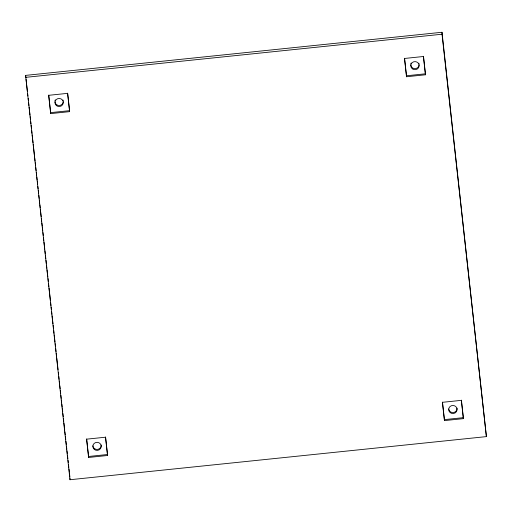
<?xml version="1.0" encoding="UTF-8"?>
<svg xmlns="http://www.w3.org/2000/svg" width="512" height="512" viewBox="0 0 512 512"><rect width="100%" height="100%" fill="white"/><g stroke="black" fill="none" stroke-linecap="round" stroke-linejoin="round"><path stroke-width="0.77" d="M25.6 75.392L442.003 32.269L486.4 436.608L69.997 479.731L25.6 75.392L25.862 77.773M25.619 77.35L442.022 34.227L442.003 32.269M69.594 110.662L69.6 111.642L50.675 113.606L50.662 112.627L69.594 110.662L67.661 93.139M425.427 73.811L425.44 74.79L406.509 76.749L406.502 75.77L425.427 73.811L423.494 56.282M107.514 454.515L107.526 455.494L88.595 457.459L88.589 456.48L107.514 454.515L105.581 436.992M463.354 417.664L463.36 418.643L444.435 420.602L444.422 419.622L463.354 417.664L461.421 400.134M442.022 34.227L486.4 436.608M425.44 74.79L423.424 56.499L404.493 58.464L406.509 76.749M463.36 418.643L461.344 400.352L442.419 402.317L444.435 420.602M404.57 58.246L406.502 75.77M442.49 402.099L444.422 419.622M69.6 111.642L67.584 93.357L48.659 95.315L50.675 113.606M107.526 455.494L105.504 437.21L86.579 439.168L88.595 457.459M48.73 95.098L50.662 112.627M86.656 438.95L88.589 456.48M26.035 79.36L27.354 91.264M27.616 93.645L27.878 96.026M28.141 98.406L28.403 100.787M28.576 102.381L28.928 105.555M29.101 107.142L29.453 110.317M29.626 111.904L29.978 115.078M30.15 116.666L30.502 119.84M30.675 121.427L30.938 123.808M31.117 125.395L31.462 128.57M31.642 130.157L31.987 133.331M32.166 134.918L32.512 138.093M32.691 139.68L33.037 142.854M33.216 144.442L34.528 156.346M34.701 157.933L35.053 161.107M35.226 162.694L35.578 165.869M35.75 167.456L36.102 170.63M36.282 172.218L36.627 175.392M36.806 176.979L37.152 180.154M37.331 181.741L37.594 184.122M37.856 186.502L38.118 188.883M38.291 190.47L38.643 193.645M38.816 195.232L39.168 198.406M39.341 199.994L39.693 203.174M39.866 204.762L40.218 207.936M40.39 209.523L41.178 216.666M41.357 218.253L41.702 221.427M41.882 223.014L42.234 226.189M42.406 227.776L42.758 230.95M42.931 232.538L43.283 235.712M43.456 237.299L43.808 240.474M43.981 242.061L44.333 245.235M44.506 246.822L44.768 249.203M44.941 250.79L45.293 253.965M45.472 255.552L45.818 258.726M45.997 260.314L46.342 263.488M46.522 265.075L46.867 268.25M47.046 269.837L47.834 276.979M48.006 278.566L48.358 281.741M48.531 283.328L48.883 286.502M49.056 288.09L49.408 291.264M49.581 292.851L50.458 300.787M50.63 302.381L50.982 305.555M51.162 307.142L51.424 309.523M51.686 311.904L51.949 314.285M52.122 315.872L52.474 319.046M52.646 320.634L52.998 323.808M53.171 325.395L53.523 328.57M53.696 330.157L54.048 333.331M54.221 334.918L54.483 337.299M54.662 338.886L55.008 342.061M55.187 343.648L55.533 346.822M55.712 348.41L56.058 351.584M56.237 353.171L56.582 356.346M56.762 357.933L58.074 369.837M58.336 372.218L58.598 374.598M58.771 376.186L59.123 379.36M59.296 380.947L59.648 384.122M59.821 385.709L60.173 388.883M60.352 390.47L60.698 393.645M60.877 395.232L61.222 398.406M61.402 399.994L61.664 402.374M61.837 403.968L62.189 407.142M62.362 408.73L62.714 411.904M62.886 413.491L63.238 416.666M63.411 418.253L63.763 421.427M63.936 423.014L64.723 430.157M64.902 431.744L65.248 434.918M65.427 436.506L65.773 439.68M65.952 441.267L66.304 444.442M66.477 446.029L66.829 449.203M67.002 450.79L67.354 453.965M67.526 455.552L67.878 458.726M68.051 460.314L68.314 462.694M68.486 464.282L68.838 467.456M69.018 469.043L69.363 472.218M69.542 473.805L69.888 476.979M69.984 478.426L69.997 479.731M101.197 444.941A4.186 4.045 -0.5 0 1 97.478 449.395A4.186 4.045 -0.5 0 1 92.87 445.805M63.251 102.144A4.186 4.045 -0.5 0 1 54.95 101.952M54.976 100.896A4.186 4.045 -0.5 0 1 55.283 99.885M63.021 100.064A4.186 4.045 -0.5 0 1 63.277 101.088M419.085 65.293A4.186 4.045 -0.5 0 1 410.784 65.101M410.81 64.045A4.186 4.045 -0.5 0 1 411.123 63.027M418.854 63.213A4.186 4.045 -0.5 0 1 419.11 64.237M457.037 408.09A4.186 4.045 -0.5 0 1 453.318 412.544A4.186 4.045 -0.5 0 1 448.71 408.954M94.413 449.504A4.186 4.045 -0.5 0 0 101.178 446.976A4.186 4.045 -0.5 0 0 95.539 442.579A4.186 4.045 -0.5 0 0 94.413 449.504M56.486 105.651A4.186 4.045 -0.5 0 0 63.258 103.123A4.186 4.045 -0.5 0 0 57.613 98.726A4.186 4.045 -0.5 0 0 56.486 105.651M412.326 68.8A4.186 4.045 -0.5 0 0 419.098 66.272A4.186 4.045 -0.5 0 0 413.453 61.875A4.186 4.045 -0.5 0 0 412.326 68.8M450.246 412.653A4.186 4.045 -0.5 0 0 457.018 410.125A4.186 4.045 -0.5 0 0 451.373 405.728A4.186 4.045 -0.5 0 0 450.246 412.653"/></g></svg>
